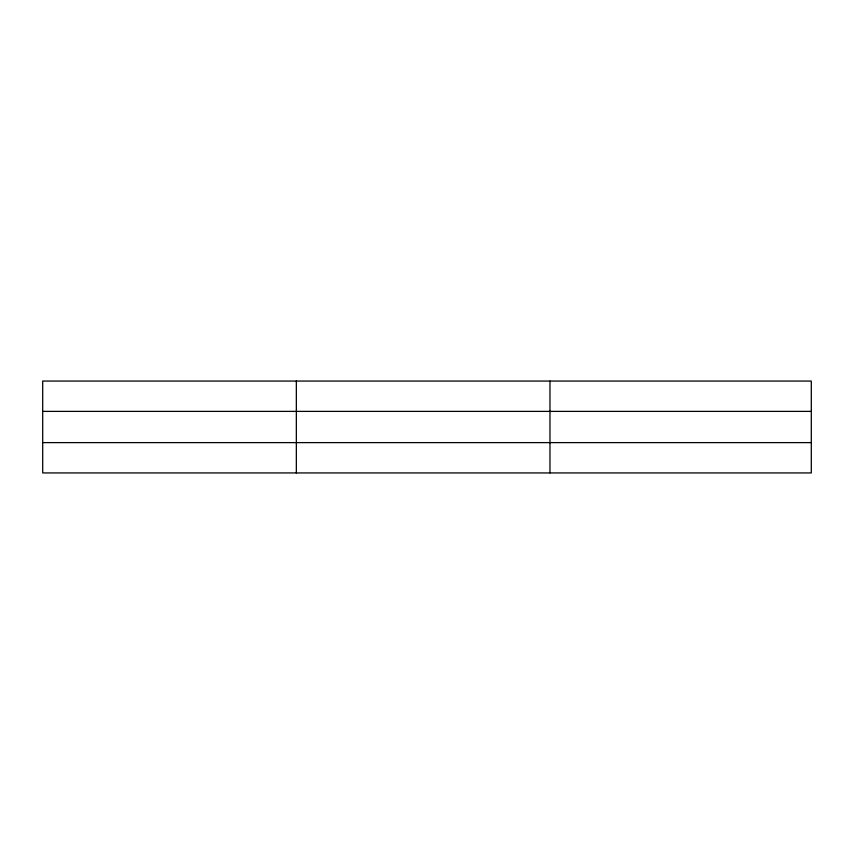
<?xml version="1.0" encoding="UTF-8"?>
<svg xmlns="http://www.w3.org/2000/svg" width="854" height="854" viewBox="0 0 854 854"><rect width="100%" height="100%" fill="white"/><g stroke="black" fill="none" stroke-linecap="round" stroke-linejoin="round"><path stroke-width="1.28" d="M296.338 472.935L296.338 381.065M549.976 472.935L549.976 381.065M811.3 411.382L811.3 381.065L42.7 381.065L42.7 472.935L811.3 472.935L811.3 411.382L42.7 411.382M42.7 442.618L811.3 442.618"/></g></svg>
